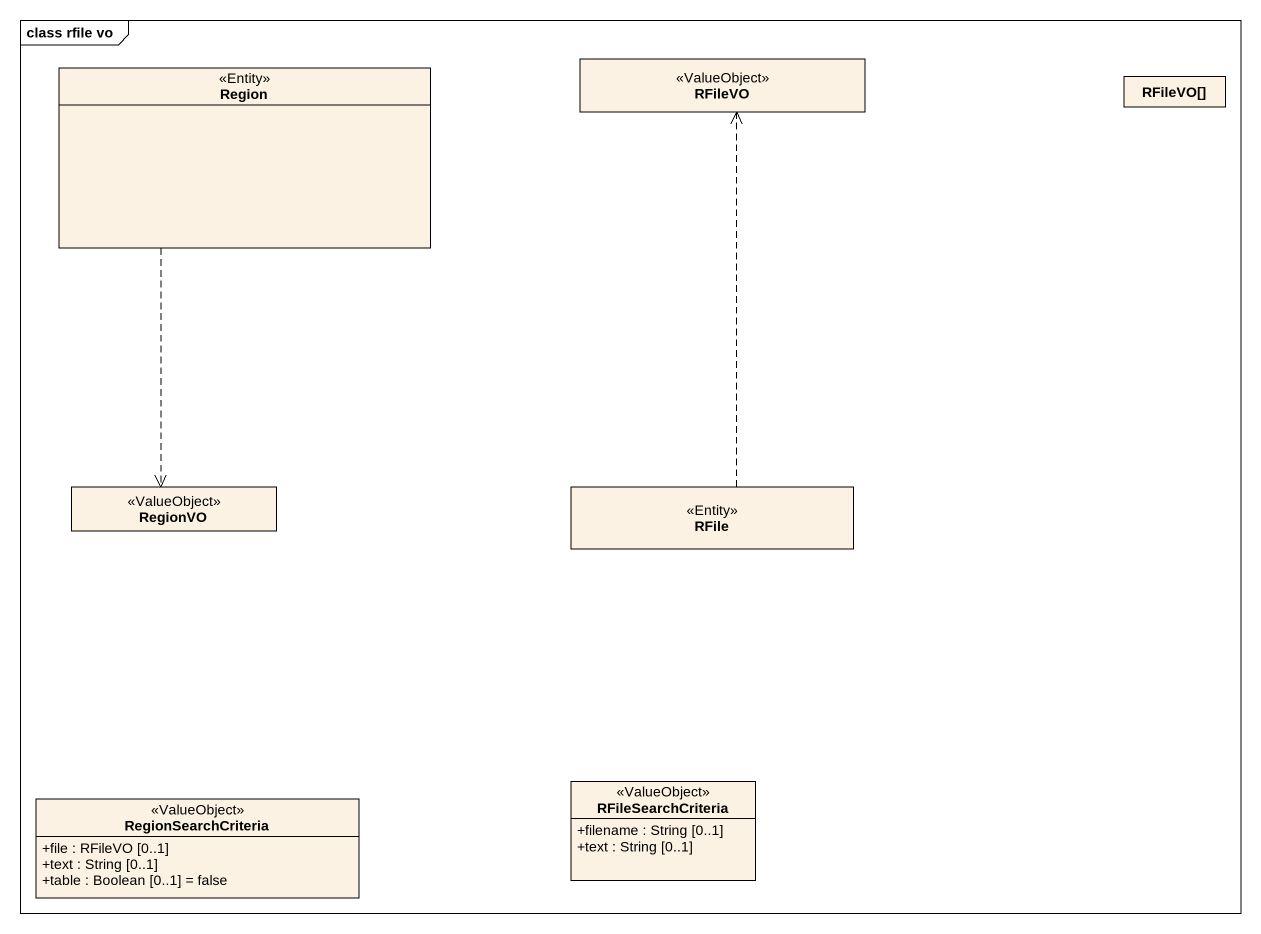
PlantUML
@startuml
mainframe class rfile vo
hide circle
hide empty members
skinparam classAttributeIconSize 0
class Region <<Entity>>
class RFileVO <<ValueObject>>
class "RFileVO[]" as RFileVO_2
class RegionVO <<ValueObject>>
class RFile <<Entity>>
class RegionSearchCriteria <<ValueObject>> {
  +file : RFileVO [0..1]
  +text : String [0..1]
  +table : Boolean [0..1] = false
}
class RFileSearchCriteria <<ValueObject>> {
  +filename : String [0..1]
  +text : String [0..1]
}
Region ..> RegionVO
RFile .up.> RFileVO
@enduml
